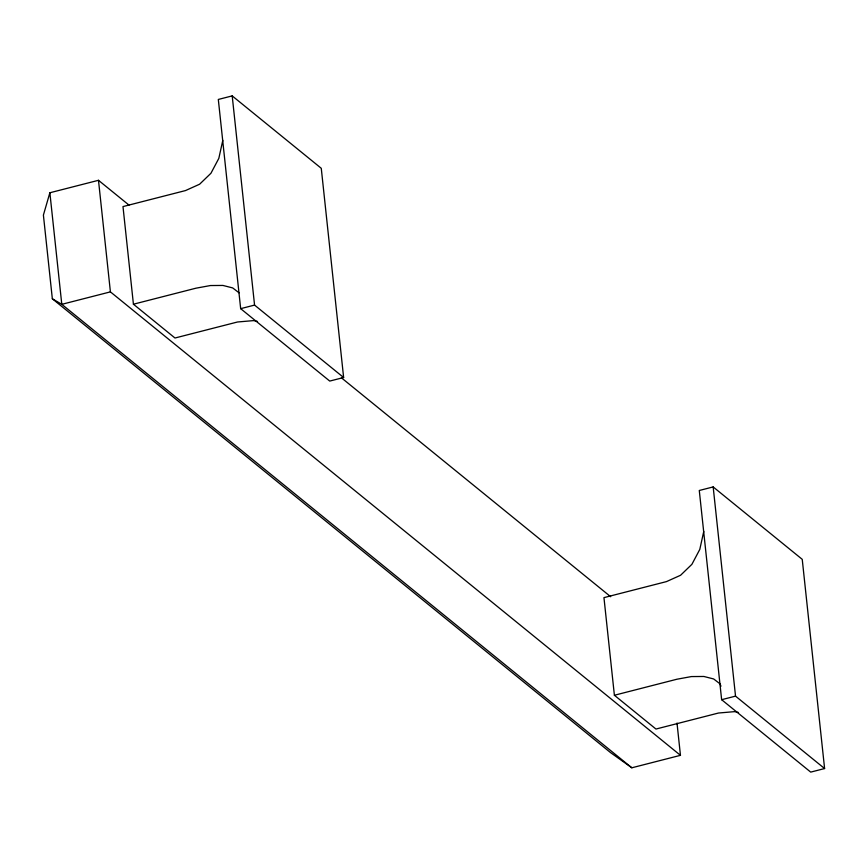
<?xml version="1.0" encoding="UTF-8"?>
<svg xmlns="http://www.w3.org/2000/svg" width="868" height="868" viewBox="0 0 868 868"><rect width="100%" height="100%" fill="white"/><g stroke="black" fill="none" stroke-linecap="round" stroke-linejoin="round"><path stroke-width="1.3" d="M222.794 140.377L218.823 158.367L210.946 173.264L199.618 184.211L185.502 190.569L122.985 206.584L133.422 304.212L174.989 338.01L237.506 321.995L253.586 320.607L257.536 321.453M703.764 531.411L699.792 549.401L691.915 564.308L680.588 575.256L666.472 581.603L603.954 597.629L614.392 695.257L655.958 729.044L718.476 713.029L734.556 711.641L738.505 712.487M128.996 205.098L98.485 180.305L49.867 192.761L43.4 215.09L52.34 298.776L610.508 752.578L631.828 767.789L680.458 755.334L677.007 723.066M232.201 95.892L218.313 99.451L240.664 308.661L329.742 381.074L343.63 377.515L321.269 168.305L232.201 95.892L254.563 305.091L343.63 377.515M680.458 755.334L110.41 291.876L61.791 304.332L52.34 298.776M133.422 304.212L195.94 288.198L210.447 285.539L222.935 285.442L232.667 287.916L239.091 292.831M240.664 308.661L254.563 305.091M713.17 486.926L699.283 490.485L721.634 699.695L810.712 772.108L824.6 768.549L802.238 559.339L713.17 486.926L735.532 696.136L824.6 768.549M614.392 695.257L676.91 679.232L691.416 676.573L703.905 676.476L713.648 678.96L720.06 683.865L720.961 686.219M721.634 699.695L735.532 696.136M341.439 377.83L610.681 596.728M631.828 767.789L61.791 304.332L49.867 192.761M98.485 180.305L110.41 291.876"/></g></svg>
